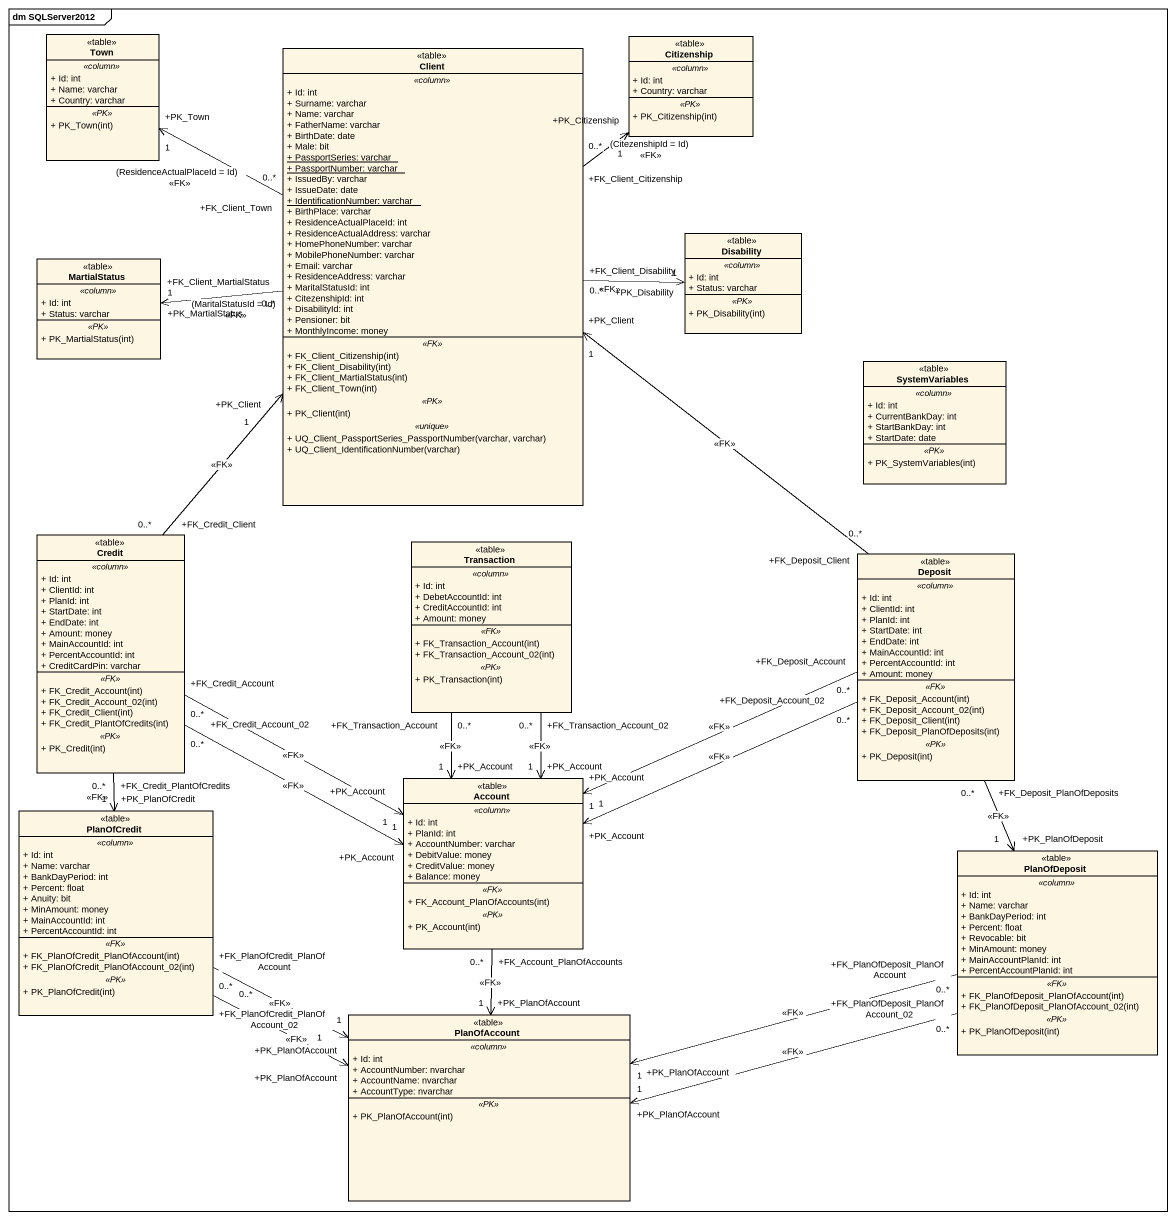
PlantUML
@startuml
mainframe dm SQLServer2012
hide circle
hide empty members
skinparam classAttributeIconSize 0
class Town <<table>> {
  .. <<column>> ..
  + Id: int
  + Name: varchar
  + Country: varchar
  .. <<PK>> ..
  + PK_Town(int)
}
class Citizenship <<table>> {
  .. <<column>> ..
  + Id: int
  + Country: varchar
  .. <<PK>> ..
  + PK_Citizenship(int)
}
class Client <<table>> {
  .. <<column>> ..
  + Id: int
  + Surname: varchar
  + Name: varchar
  + FatherName: varchar
  + BirthDate: date
  + Male: bit
  {static} + PassportSeries: varchar
  {static} + PassportNumber: varchar
  + IssuedBy: varchar
  + IssueDate: date
  {static} + IdentificationNumber: varchar
  + BirthPlace: varchar
  + ResidenceActualPlaceId: int
  + ResidenceActualAddress: varchar
  + HomePhoneNumber: varchar
  + MobilePhoneNumber: varchar
  + Email: varchar
  + ResidenceAddress: varchar
  + MaritalStatusId: int
  + CitezenshipId: int
  + DisabilityId: int
  + Pensioner: bit
  + MonthlyIncome: money
  .. <<FK>> ..
  + FK_Client_Citizenship(int)
  + FK_Client_Disability(int)
  + FK_Client_MartialStatus(int)
  + FK_Client_Town(int)
  .. <<PK>> ..
  + PK_Client(int)
  .. <<unique>> ..
  + UQ_Client_PassportSeries_PassportNumber(varchar, varchar)
  + UQ_Client_IdentificationNumber(varchar)
}
class Disability <<table>> {
  .. <<column>> ..
  + Id: int
  + Status: varchar
  .. <<PK>> ..
  + PK_Disability(int)
}
class MartialStatus <<table>> {
  .. <<column>> ..
  + Id: int
  + Status: varchar
  .. <<PK>> ..
  + PK_MartialStatus(int)
}
class SystemVariables <<table>> {
  .. <<column>> ..
  + Id: int
  + CurrentBankDay: int
  + StartBankDay: int
  + StartDate: date
  .. <<PK>> ..
  + PK_SystemVariables(int)
}
class Credit <<table>> {
  .. <<column>> ..
  + Id: int
  + ClientId: int
  + PlanId: int
  + StartDate: int
  + EndDate: int
  + Amount: money
  + MainAccountId: int
  + PercentAccountId: int
  + CreditCardPin: varchar
  .. <<FK>> ..
  + FK_Credit_Account(int)
  + FK_Credit_Account_02(int)
  + FK_Credit_Client(int)
  + FK_Credit_PlantOfCredits(int)
  .. <<PK>> ..
  + PK_Credit(int)
}
class Transaction <<table>> {
  .. <<column>> ..
  + Id: int
  + DebetAccountId: int
  + CreditAccountId: int
  + Amount: money
  .. <<FK>> ..
  + FK_Transaction_Account(int)
  + FK_Transaction_Account_02(int)
  .. <<PK>> ..
  + PK_Transaction(int)
}
class Deposit <<table>> {
  .. <<column>> ..
  + Id: int
  + ClientId: int
  + PlanId: int
  + StartDate: int
  + EndDate: int
  + MainAccountId: int
  + PercentAccountId: int
  + Amount: money
  .. <<FK>> ..
  + FK_Deposit_Account(int)
  + FK_Deposit_Account_02(int)
  + FK_Deposit_Client(int)
  + FK_Deposit_PlanOfDeposits(int)
  .. <<PK>> ..
  + PK_Deposit(int)
}
class PlanOfCredit <<table>> {
  .. <<column>> ..
  + Id: int
  + Name: varchar
  + BankDayPeriod: int
  + Percent: float
  + Anuity: bit
  + MinAmount: money
  + MainAccountId: int
  + PercentAccountId: int
  .. <<FK>> ..
  + FK_PlanOfCredit_PlanOfAccount(int)
  + FK_PlanOfCredit_PlanOfAccount_02(int)
  .. <<PK>> ..
  + PK_PlanOfCredit(int)
}
class Account <<table>> {
  .. <<column>> ..
  + Id: int
  + PlanId: int
  + AccountNumber: varchar
  + DebitValue: money
  + CreditValue: money
  + Balance: money
  .. <<FK>> ..
  + FK_Account_PlanOfAccounts(int)
  .. <<PK>> ..
  + PK_Account(int)
}
class PlanOfDeposit <<table>> {
  .. <<column>> ..
  + Id: int
  + Name: varchar
  + BankDayPeriod: int
  + Percent: float
  + Revocable: bit
  + MinAmount: money
  + MainAccountPlanId: int
  + PercentAccountPlanId: int
  .. <<FK>> ..
  + FK_PlanOfDeposit_PlanOfAccount(int)
  + FK_PlanOfDeposit_PlanOfAccount_02(int)
  .. <<PK>> ..
  + PK_PlanOfDeposit(int)
}
class PlanOfAccount <<table>> {
  .. <<column>> ..
  + Id: int
  + AccountNumber: nvarchar
  + AccountName: nvarchar
  + AccountType: nvarchar
  .. <<PK>> ..
  + PK_PlanOfAccount(int)
}
Client "+FK_Client_Town\n0..*" -left-> "+PK_Town\n1" Town : (ResidenceActualPlaceId = Id)\n<<FK>>
Client "+FK_Client_Citizenship\n0..*" -up-> "+PK_Citizenship\n1" Citizenship : (CitezenshipId = Id)\n<<FK>>
Client "+FK_Client_Disability\n0..*" -right-> "+PK_Disability\n1" Disability : <<FK>>
Client "+FK_Client_MartialStatus\n0..*" -left-> "+PK_MartialStatus\n1" MartialStatus : (MaritalStatusId = Id)\n<<FK>>
Credit "+FK_Credit_Client\n0..*" -up-> "+PK_Client\n1" Client : <<FK>>
Credit "+FK_Credit_PlantOfCredits\n0..*" --> "+PK_PlanOfCredit\n1" PlanOfCredit : <<FK>>
Credit "+FK_Credit_Account\n0..*" -right-> "+PK_Account\n1" Account : <<FK>>
Credit "+FK_Credit_Account_02\n0..*" -right-> "+PK_Account\n1" Account : <<FK>>
Transaction "+FK_Transaction_Account\n0..*" --> "+PK_Account\n1" Account : <<FK>>
Transaction "+FK_Transaction_Account_02\n0..*" --> "+PK_Account\n1" Account : <<FK>>
Deposit "+FK_Deposit_Client\n0..*" -up-> "+PK_Client\n1" Client : <<FK>>
Deposit "+FK_Deposit_Account\n0..*" -left-> "+PK_Account\n1" Account : <<FK>>
Deposit "+FK_Deposit_Account_02\n0..*" -left-> "+PK_Account\n1" Account : <<FK>>
Deposit "+FK_Deposit_PlanOfDeposits\n0..*" --> "+PK_PlanOfDeposit\n1" PlanOfDeposit : <<FK>>
PlanOfCredit "+FK_PlanOfCredit_PlanOfAccount\n0..*" -right-> "+PK_PlanOfAccount\n1" PlanOfAccount : <<FK>>
PlanOfCredit "+FK_PlanOfCredit_PlanOfAccount_02\n0..*" -right-> "+PK_PlanOfAccount\n1" PlanOfAccount : <<FK>>
Account "+FK_Account_PlanOfAccounts\n0..*" --> "+PK_PlanOfAccount\n1" PlanOfAccount : <<FK>>
PlanOfDeposit "+FK_PlanOfDeposit_PlanOfAccount\n0..*" -left-> "+PK_PlanOfAccount\n1" PlanOfAccount : <<FK>>
PlanOfDeposit "+FK_PlanOfDeposit_PlanOfAccount_02\n0..*" -left-> "+PK_PlanOfAccount\n1" PlanOfAccount : <<FK>>
@enduml
